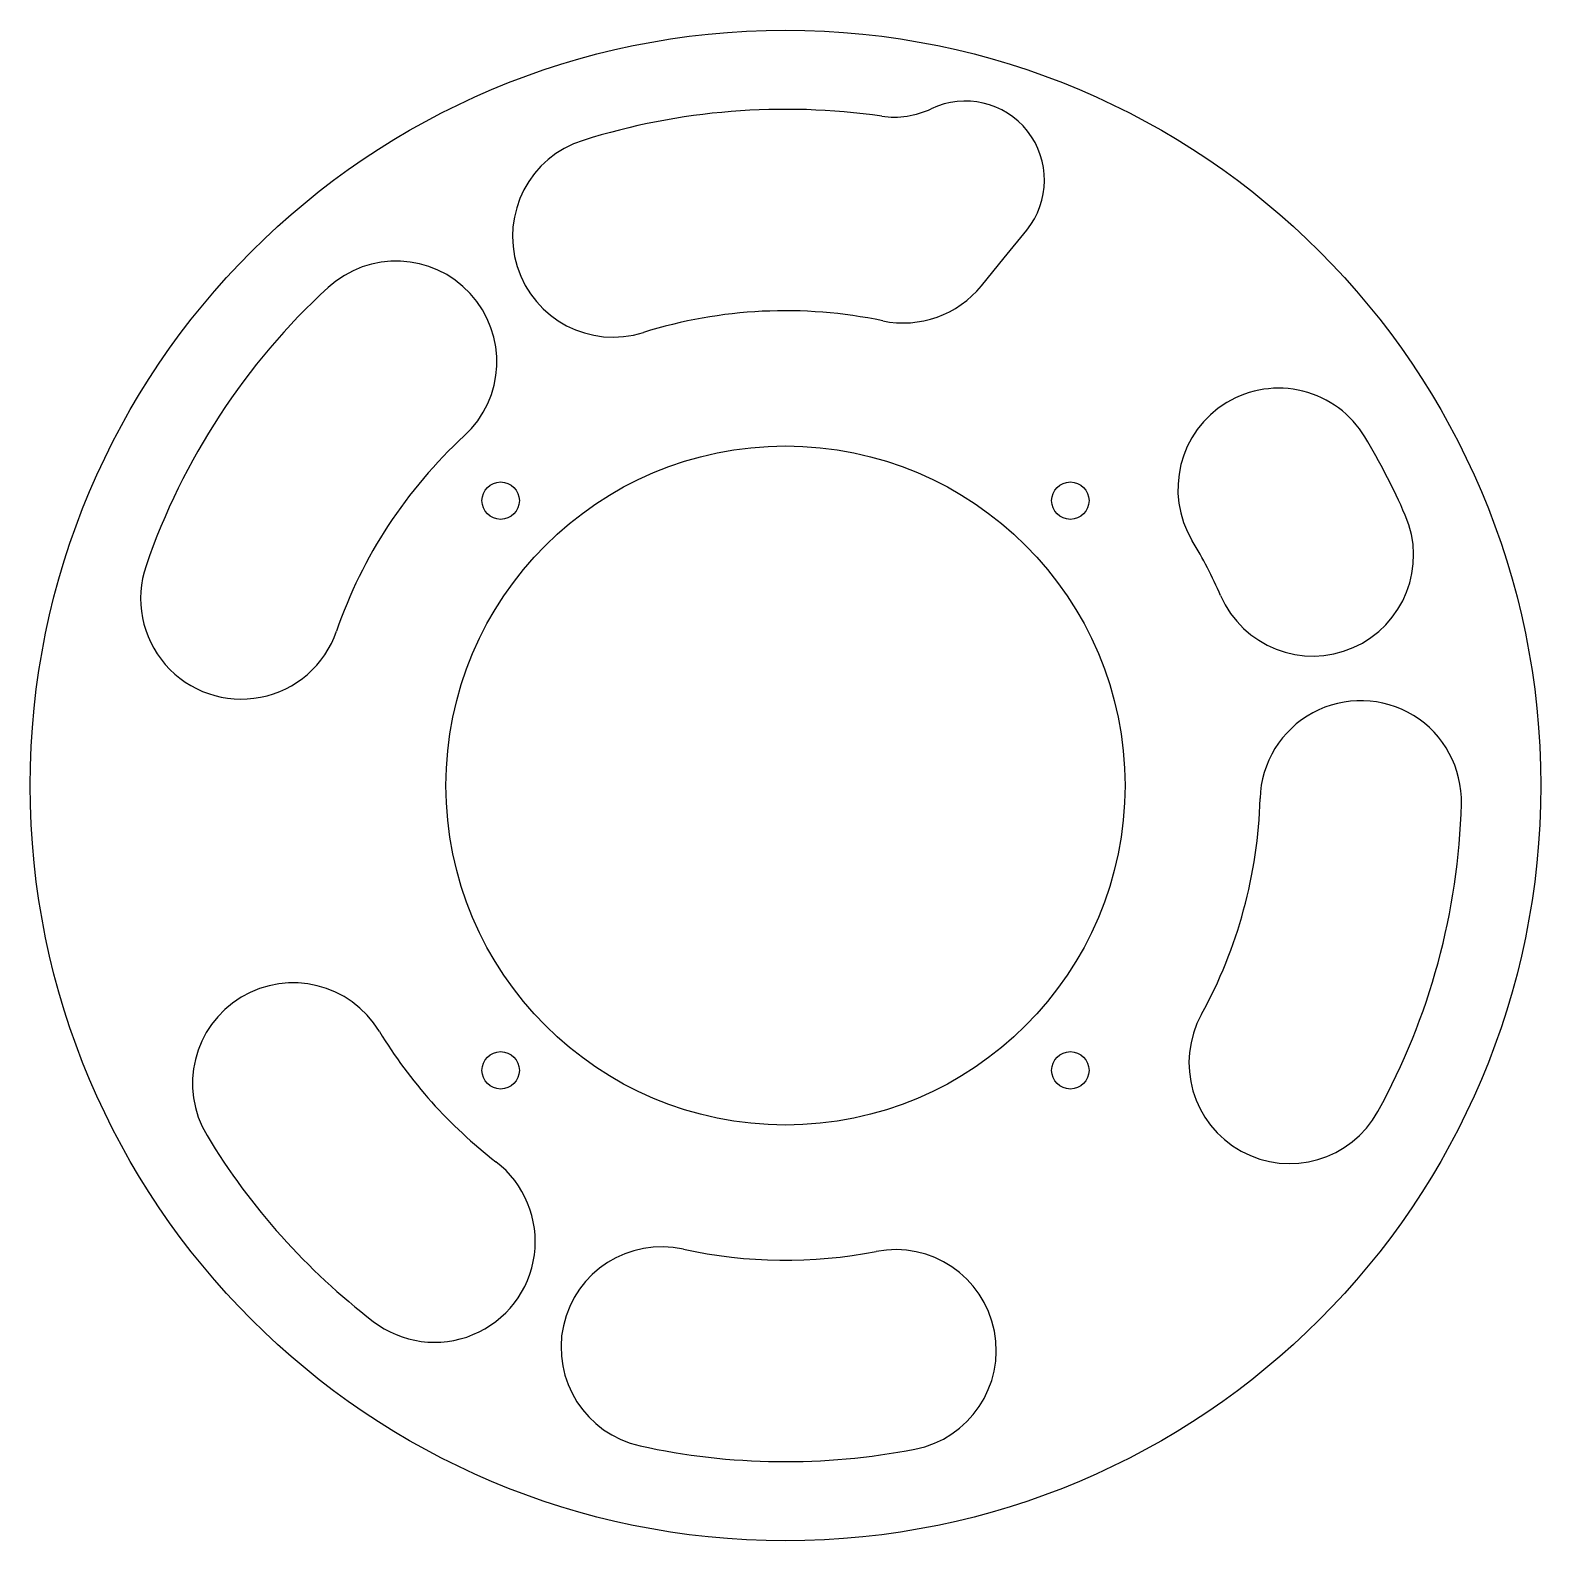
# Model space of a CAD drawing. Extents: x -262 to 262, y -262 to 262.
import ezdxf

# ---------------------------------------------------------------- set-up
doc = ezdxf.new("R2010")
doc.units = 0

msp = doc.modelspace()

# ---------------------------------------------------------------- linework, layer by layer
at = {"layer": 'TAGLIO', "color": 0}
for p, q in [((75.978768, 183.376273), (83.844295, 193.058206)), ((68.113242, 173.69434), (75.978768, 183.376273))]:
    msp.add_line(p, q, dxfattribs=at)
for centre, radius in [((0, 0), 262.5), ((0, 0), 118), ((-98.994949, 98.994949), 6.5), ((98.994949, 98.994949), 6.5), ((-98.994949, -98.994949), 6.5), ((98.994949, -98.994949), 6.5)]:
    msp.add_circle(centre, radius, dxfattribs=at)
for centre, radius, start, end in [((62.500033, 210.398117), 27.5, -39.090137, 115.497727), ((0, 0), 235, 81.810696, 107.421342), ((37.747704, 262.297752), 30, -98.189304, -64.502273), ((-59.879243, 190.825775), 35, -252.578658, -72.578658), ((-135.320347, 147.269833), 35, -47.421342, 132.578658), ((40.947818, 195.763317), 35, -101.814226, -39.090137), ((0, 0), 235, 132.578658, 146.803558), ((0, 0), 165, 78.185774, 107.421342), ((171.382277, 103.09275), 35, 31.028458, 121.028458), ((171.382277, 103.09275), 35, 121.028458, 211.028458), ((0, 0), 235, 146.803558, 161.028458), ((0, 0), 165, 132.578658, 161.028458), ((0, 0), 235, 23.578658, 31.028458), ((183.302358, 80.001534), 35, -156.421342, 23.578658), ((0, 0), 165, 23.578658, 31.028458), ((-189.136033, 65.019698), 35, 161.028458, 341.028458), ((199.924089, -5.509859), 35, -1.578658, 178.421342), ((0, 0), 165, -28.814226, -1.578658), ((0, 0), 235, -15.196442, -1.578658), ((0, 0), 235, -28.814226, -15.196442), ((-171.098571, -103.562923), 35, 31.185774, 121.185774), ((-171.098571, -103.562923), 35, 121.185774, 211.185774), ((175.237408, -96.394248), 35, -208.814226, -28.814226), ((0, 0), 165, -148.814226, -127.578658), ((0, 0), 235, -148.814226, -127.578658), ((-121.970001, -158.503372), 35, -127.578658, 52.421342), ((-43.019822, -195.318445), 35, 77.578658, 257.578657), ((0, 0), 165, -102.421342, -78.971542), ((38.259305, -196.306458), 35, 11.028458, 101.028458), ((38.259305, -196.306458), 35, -78.971542, 11.028458), ((-0.000001, 0), 235, 257.578658, 281.028458)]:
    msp.add_arc(centre, radius, start, end, dxfattribs=at)

doc.saveas('drawing.dxf')
